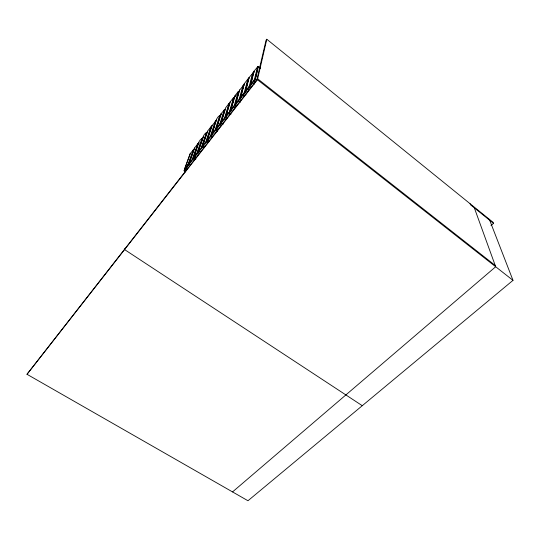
<?xml version="1.0" encoding="UTF-8"?>
<svg xmlns="http://www.w3.org/2000/svg" width="540" height="540" viewBox="0 0 540 540"><rect width="100%" height="100%" fill="white"/><g stroke="black" fill="none" stroke-linecap="round" stroke-linejoin="round"><path stroke-width="0.81" d="M239.085 91.442L238.862 91.807L238.383 91.348L234.799 95.965L235.19 96.471M235.17 96.518L234.157 97.875L234.326 97.524M489.314 219.274L513 280.348L247.975 500.749L27 374.288L257.452 79.711L266.807 39.251L493.108 222.345L493.513 223.378L491.002 225.626M202.655 138.476C197.417 138.746 196.115 154.487 193.334 157.835L193.874 158.22L194.42 156.681M256.797 79.907L266.058 40.23L266.807 39.251M207.002 132.671C205.983 131.686 202.48 136.58 203.324 137.295M188.028 164.606L185.436 171.713L184.093 170.755L255.245 79.576L258.37 66.528L257.209 68.108M256.196 74.999L255.035 79.846L258.066 66.447L253.922 71.246L254.056 71.766M256.581 73.386L257.357 70.153M211.43 127.204L210.87 126.88L207.515 131.233L202.46 146.664L202.925 146.624L203.465 145.037M251.195 84.767L250.702 84.821L250.634 84.328L254.468 79.407L257.594 66.501M220.415 115.466C214.88 116.465 214.312 130.471 211.619 134.372L212.166 134.777M250.634 84.328L253.922 71.246M250.702 84.821L253.982 71.726M253.037 74.02L249.925 86.4L253.172 72.772L249.021 77.605M246.132 91.26L245.639 91.314L245.572 90.828L249.365 85.961L252.7 72.826M248.427 79.171L247.853 79.083L244.256 83.734L240.496 97.409L241.117 97.679M245.639 91.314L249.001 77.686M247.563 82.647L244.87 92.867L248.326 79.029M245.572 90.828L249.062 77.531M240.563 97.247L244.31 92.434L247.853 79.083M240.631 97.727L244.256 83.734M241.623 92.88L239.875 99.272L243.526 85.226L239.51 90.281M242.939 88.088L243.378 86.488M236.162 104.031L235.609 103.606L239.315 98.847L243.061 85.28M235.676 104.085L239.571 90.342M237.006 98.307L234.934 105.611L238.781 91.361M235.609 103.606L239.504 89.883M231.262 110.315L230.708 109.897L234.374 105.185L238.383 91.348M230.728 109.539C230.398 112.34 228.143 112.232 225.855 116.114L226.409 116.525M231.64 106.434L232.099 104.875M232.781 102.546L233.24 100.987M230.708 109.897L234.799 95.965M230.782 110.363L234.866 96.417M229.487 111.456L233.624 97.47L234.171 97.862M229.966 111.402L234.083 97.423M225.679 116.498L225.207 118.071L224.714 117.599L221.063 122.263L221.609 122.681M225.855 116.114L230.135 101.979L233.624 97.47M226.166 115.79L230.135 101.979M224.714 117.599L228.98 103.478L229.568 103.646M225.126 117.612L229.439 103.43M220.914 122.6L220.421 124.2L224.836 109.37L220.961 113.832L221.11 114.318M221.413 121.007L221.913 119.408M224.161 112.212L224.66 110.612M221.063 122.263L225.531 107.939L228.98 103.478M221.137 122.728L225.349 109.181M217.87 129.809L216.27 128.419L219.868 123.788L224.384 109.418M216.392 128.804L221.036 114.278M216.425 127.967L215.683 130.268L220.279 115.25M216.317 128.345L220.961 113.832M211.619 134.372L215.136 129.863L219.834 115.297M211.511 134.723L211.005 136.276L215.777 121.075L211.95 125.753M211.7 134.825L216.446 119.671M207.522 140.731L206.975 140.333L210.458 135.871L215.325 121.122M206.894 140.636C207.023 142.297 202.23 143.681 202.46 146.664M206.975 140.333L211.977 125.449M207.056 140.778L212.051 125.881M205.821 141.804L210.87 126.88M206.287 141.764L211.316 126.839M202.379 146.225L207.556 131.166M202.331 146.495C203.06 147.434 195.304 152.206 198.376 152.456M201.238 147.69L206.456 132.59M201.704 147.643L206.894 132.543M197.782 152.375L197.242 153.9L202.52 138.193M197.829 152.057L203.175 136.829M197.917 152.496L203.249 137.255M193.334 157.835L196.702 153.508L202.082 138.233M193.415 158.267L198.835 142.439M189.979 162.378L189.419 163.937L188.96 163.978L192.213 159.266L197.755 143.829L198.322 143.991M193.306 158.112L192.753 159.658L198.194 143.789M188.879 163.789L188.312 165.348L193.833 149.276L190.249 153.542L184.093 170.755M188.879 163.546L194.542 147.987L197.755 143.829M188.96 163.978L194.542 147.987M185.004 169.58L184.471 169.196L187.772 164.963L193.475 149.364M184.471 169.196L190.289 153.482M125.098 248.346L124.565 249.575L362.273 405.695M27 374.288L257.654 78.806L495.2 265.437M192.773 151.2L193.678 150.025M196.574 146.286L197.492 145.098M198.153 144.362L199.179 143.033M219.24 117.133L221.299 114.48M235.4 96.133L236.405 94.838M243.419 85.921L244.445 84.591M247.536 80.602L249.075 78.611M253.193 73.298L254.219 71.969M243.655 85.469L243.526 85.226M225.032 109.519L224.836 109.37M215.987 121.203L215.777 121.075M254.468 79.407L254.968 79.353M249.365 85.961L249.858 85.907M244.31 92.434L244.802 92.387M239.315 98.847L239.8 98.793M234.374 105.185L234.86 105.131M219.868 123.788L220.34 123.741M215.136 129.863L215.609 129.816M216.864 128.756L216.472 128.851M210.458 135.871L210.924 135.823M196.702 153.508L197.161 153.461M192.213 159.266L192.672 159.226M187.772 164.963L188.224 164.923M232.538 491.913L495.68 266.747L474.336 207.873M185.436 171.713L184.957 172.051M194.954 156.762L196.317 157.754M193.34 157.464L195.804 159.246M198.079 152.618L199.422 153.596M199.145 151.254L200.488 152.233M203.492 145.679L204.842 146.664M202.372 147.116L203.722 148.102M207.806 140.15L209.162 141.149M206.753 141.5L208.109 142.493M211.1 135.931L212.456 136.931M212.139 134.467L213.469 135.452M215.46 130.201L217.465 131.699M221.009 123.073L223.02 124.578M219.888 124.511L221.231 125.51M224.397 118.719L225.747 119.738M225.578 117.207L226.928 118.226M228.94 112.766L230.931 114.271M230.054 111.341L231.376 112.354M234.671 105.415L236.007 106.434M233.516 106.907L234.846 107.919M239.341 99.434L240.671 100.46M238.174 100.933L240.172 102.465M243.986 93.339L245.963 94.871M242.811 94.851L244.127 95.87M247.556 88.763L248.879 89.789M248.805 87.169L250.128 88.196M252.41 82.539L254.401 84.092M257.452 79.711L513 280.348M255.245 79.576L256.561 80.602M253.577 81.041L255.569 82.6M258.37 66.541L260.334 68.101M260.3 68.216L258.296 66.69L259.45 67.945M259.497 67.743L258.127 66.508M493.513 223.378L470.455 204.734L470.097 203.728"/></g></svg>
